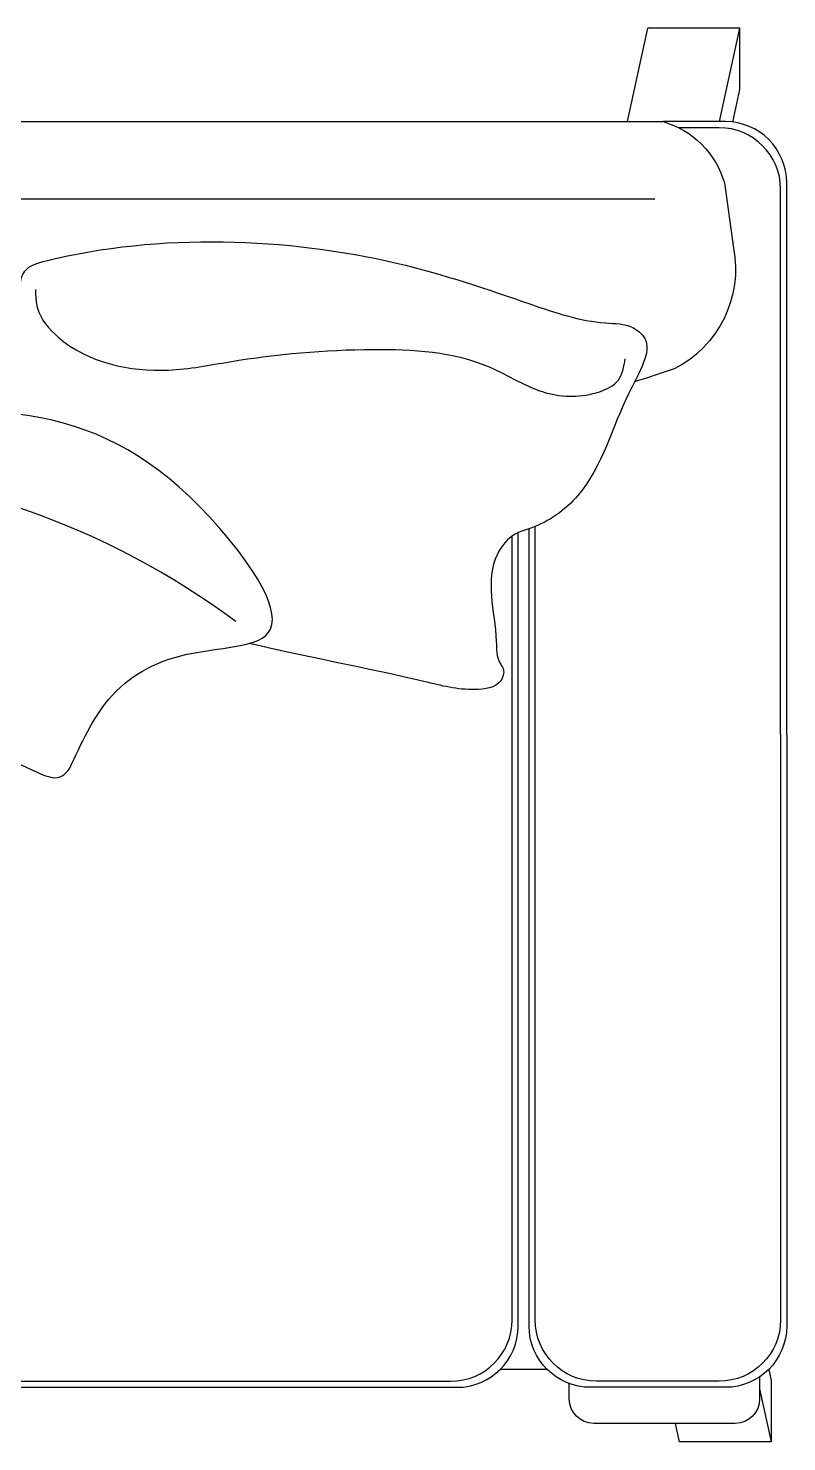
# Model space of a CAD drawing. Header units: millimetres. Extents: x -38686 to 870903, y -23218 to 232707.
# Drawn here: x 55347 to 55965, y 25335 to 26489 of the extents above; entities that cross this region are included whole.
import ezdxf

# ---------------------------------------------------------------- set-up
doc = ezdxf.new("R2010")
doc.units = ezdxf.units.MM
doc.header["$LTSCALE"] = 10
doc.layers.add('40 - Detail Outline', color=142, linetype='Continuous')

msp = doc.modelspace()

# ---------------------------------------------------------------- linework, layer by layer
at = {"layer": '40 - Detail Outline', "color": 0}
for p, q in [((55835.471, 26412.41), (55852.233, 26488.543)), ((55910.471, 26412.41), (55927.233, 26488.543)), ((55921.4, 26412.052), (55927.233, 26438.543)), ((54777.672, 26412.41), (55864.542, 26412.41)), ((55910.425, 26412.41), (55864.542, 26412.41)), ((55910.425, 26407.41), (55877.283, 26407.41)), ((54780.285, 26349.4), (55857.964, 26349.4)), ((55769.898, 25394.523), (55731.769, 25394.523)), ((55950.811, 25394.554), (55952.805, 25385.496)), ((55943.335, 25378.512), (55952.805, 25335.496)), ((55874.511, 25350.459), (55877.805, 25335.496))]:
    msp.add_line(p, q, dxfattribs=at)
for points in [[(55927.233, 26438.543), (55927.233, 26488.543), (55852.233, 26488.543)], [(55952.805, 25385.496), (55952.805, 25335.496), (55877.805, 25335.496)]]:
    msp.add_lwpolyline(points, dxfattribs=at)
for points in [[(55420.413, 26412.41), (55864.542, 26412.41, -0.25814287), (55914.542, 26362.41), (55922.049, 26309.208, -0.33461217), (55873.475, 26210.596, -0.3850498)], [(55965.425, 25912.53), (55965.425, 26362.41, 0.41421356), (55915.425, 26412.41), (55910.425, 26412.41)], [(55960.425, 25912.53), (55960.425, 26357.41, 0.41421356), (55910.425, 26407.41)], [(55960.425, 25912.53), (55960.425, 25434.878, -0.41421356), (55910.425, 25384.878), (55810.253, 25384.878, -0.41421356), (55760.253, 25434.878), (55760.253, 26082.126)], [(54777.672, 25379.878), (55696.414, 25379.878, 0.41421356), (55746.414, 25429.878), (55746.414, 26077.075)], [(54777.672, 25384.878), (55691.414, 25384.878, 0.41421356), (55741.414, 25434.878), (55741.414, 26074.225)], [(55965.425, 25912.53), (55965.425, 25429.878, -0.41421356), (55915.425, 25379.878), (55805.253, 25379.878, -0.41421356), (55755.253, 25429.878), (55755.253, 26080.271)], [(55943.335, 25388.393), (55943.335, 25370.459, -0.41421356), (55923.335, 25350.459), (55808.022, 25350.459, -0.41421356), (55788.022, 25370.459), (55788.022, 25382.941)]]:
    msp.add_lwpolyline(points, format="xyb", dxfattribs=at)
at = {"layer": '40 - Detail Outline', "color": 252}
msp.add_arc((55131.779, 25487.577), 644.126, 53.370988, 88.026266, dxfattribs=at)
at = {"layer": '40 - Detail Outline', "color": 0}
msp.add_open_spline([(55305.864, 26176.367), (55308.363, 26183.477), (55319.187, 26209.422), (55342.548, 26240.606), (55338.401, 26273.458), (55342.801, 26293.933), (55445.991, 26322.131), (55603.982, 26316.104), (55741.05, 26268.726), (55803.643, 26247.293), (55838.015, 26247.84), (55854.647, 26232.884), (55847.357, 26210.773), (55825.195, 26172.015), (55811.404, 26114.702), (55767.605, 26083.233), (55740.816, 26076.206), (55716.298, 26045.941), (55729.517, 26006.978), (55728.481, 25974.112), (55734.36, 25966.784), (55734.835, 25961.385), (55730.296, 25950.714), (55703.479, 25947.01), (55647.324, 25961.95), (55565.502, 25977.445), (55526.938, 25986.701)], degree=3, knots=[197.62636008, 197.62636008, 197.62636008, 197.62636008, 220.10142947, 280.85448114, 305.29222271, 319.04982672, 338.25037549, 596.04542104, 707.87162676, 770.71017479, 793.36783584, 808.20576372, 829.39482583, 853.97807173, 947.20706059, 993.76756886, 1007.35982397, 1029.28136395, 1100.40263067, 1118.30777923, 1123.58902992, 1127.52060273, 1133.99781005, 1156.23409843, 1196.42825714, 1314.48719855, 1314.48719855, 1314.48719855, 1314.48719855], dxfattribs=at)
msp.add_spline([(55352.607, 26275.342), (55354.29, 26260.203), (55371.124, 26236.653), (55461.188, 26209.739), (55511.273, 26216.513), (55627.971, 26226.606), (55722.662, 26212.263), (55768.956, 26191.236), (55812.725, 26192.077), (55827.876, 26201.329), (55833.768, 26218.991)], degree=3, dxfattribs=at)
msp.add_open_spline([(55873.475, 26210.596), (55862.774, 26206.99), (55852.073, 26203.383), (55841.302, 26200.17)], degree=3, dxfattribs=at)
at = {"layer": '40 - Detail Outline', "color": 252}
msp.add_spline([(55380.667, 25884.922), (55412.488, 25941.179), (55476.132, 25977.868), (55542.224, 25994.99), (55503.058, 26080.597), (55199.524, 26171.095), (55133.432, 26146.635), (55135.88, 26105.054), (55133.434, 25936.285), (55138.409, 25921.902), (55201.023, 25909.871), (55350.332, 25883.402), (55374.414, 25878.59), (55380.667, 25884.916)], degree=3, dxfattribs=at)

doc.saveas('drawing.dxf')
